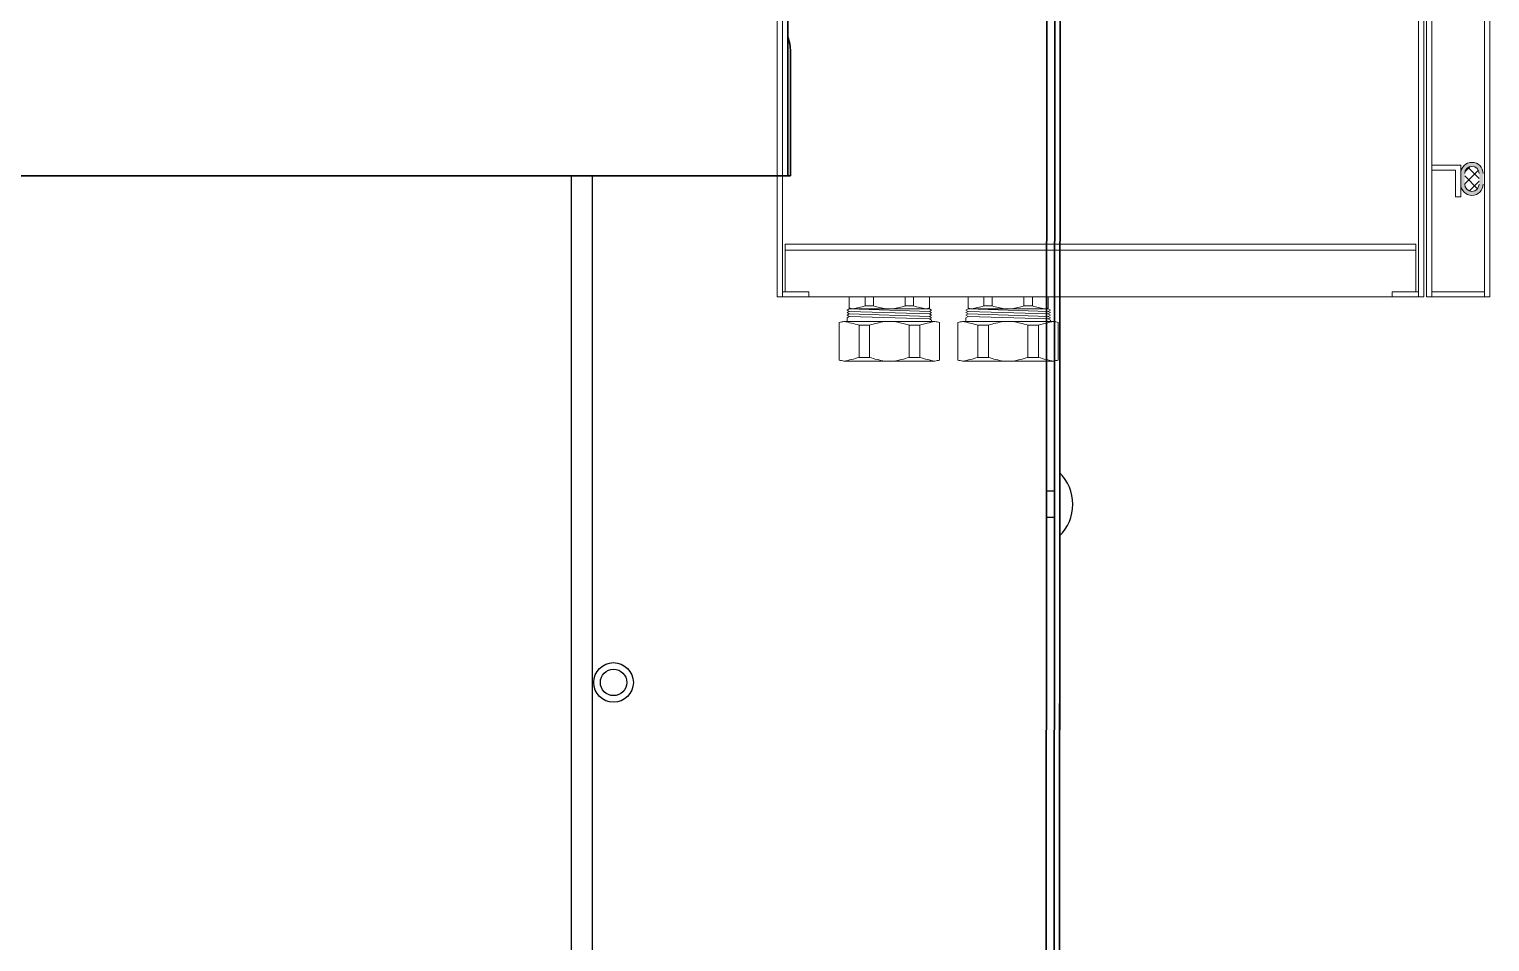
# Model space of a CAD drawing. Extents: x 54056 to 359947, y -41534 to 373650.
# Drawn here: x 83973 to 84526, y -37052 to -36707 of the extents above; entities that cross this region are included whole.
import ezdxf

# ---------------------------------------------------------------- set-up
doc = ezdxf.new("R2010")
doc.units = 0
doc.header["$LTSCALE"] = 3
doc.header["$MEASUREMENT"] = 0
doc.layers.get('0').update_dxf_attribs({"linetype": 'CONTINUOUS', "lineweight": 30})
doc.layers.add('02___PRT_ALL_AXES', color=7, linetype='CONTINUOUS')
doc.layers.add('CHAMFER', color=7, linetype='CONTINUOUS')
doc.layers.add('DIM', color=4, linetype='CONTINUOUS', lineweight=20)

# ---------------------------------------------------------------- blocks, each defined once
blk = doc.blocks.new('电缆管接头(M32)')
at = {"color": 1}
for p, q in [((15.2, 0), (-15.2, 0)), ((15.17, -4.49), (-15.17, -4.49))]:
    blk.add_line(p, q, dxfattribs=at)
at = {"color": 1, "lineweight": 15}
for p, q in [((-16, -4.97), (-15.17, -4.49)), ((-16, -4.97), (-15.17, -5.45)), ((-16, -5.93), (-15.17, -5.45)), ((-15.17, -4.49), (15.17, -5.45)), ((-15.17, -5.45), (15.17, -6.41)), ((16, -4.97), (15.17, -4.49)), ((16, -4.97), (15.17, -5.45)), ((16, -5.93), (15.17, -5.45)), ((-16, -5.93), (-15.17, -6.41)), ((-16, -6.89), (-15.17, -6.41)), ((-16, -6.89), (-15.17, -7.37)), ((-16, -7.85), (-15.17, -7.37)), ((-16, -7.85), (-16, -9.29)), ((16, -9.29), (-16, -9.29)), ((-15.17, -6.41), (15.17, -7.37)), ((-15.17, -7.37), (15.17, -8.33)), ((16, -5.93), (15.17, -6.41)), ((16, -6.89), (15.17, -6.41)), ((16, -6.89), (15.17, -7.37)), ((16, -7.85), (15.17, -7.37)), ((16, -7.85), (15.17, -8.33)), ((16, -8.81), (15.17, -8.33)), ((16, -8.81), (16, -9.29))]:
    blk.add_line(p, q, dxfattribs=at)
at = {"color": 1}
for points in [[(-15.2, 0), (-15.2, -4.21)], [(-9.2, 0), (-9.2, -3.39)], [(-9.2, 0), (-9.2, -3.39)], [(-6, 0), (-6, -3.39)], [(-6, -3.39), (-6, 0)], [(6, -3.39), (6, 0)], [(6, 0), (6, -3.39)], [(6, -3.39), (6, 0)], [(9.2, 0), (9.2, -3.39)], [(9.2, 0), (9.2, -3.39)], [(15.2, -4.21), (15.2, 0)], [(-13.78, -4.49), (13.78, -4.49)], [(-9.2, -4.49), (-6, -4.49)], [(-6, -4.49), (6, -4.49)], [(9.2, -4.49), (6, -4.49)], [(-19, -9.65), (-19, -23.94)], [(17.23, -9.29), (-17.23, -9.29)], [(-7.5, -9.29), (-11.5, -9.29)], [(-11.5, -10.68), (-11.5, -22.91)], [(-11.5, -10.68), (-11.5, -22.91)], [(7.5, -9.29), (-7.5, -9.29)], [(-7.5, -10.68), (-7.5, -22.91)], [(-7.5, -22.91), (-7.5, -10.68)], [(7.5, -9.29), (11.5, -9.29)], [(7.5, -22.91), (7.5, -10.68)], [(7.5, -10.68), (7.5, -22.91)], [(7.5, -22.91), (7.5, -10.68)], [(11.5, -10.68), (11.5, -22.91)], [(11.5, -10.68), (11.5, -22.91)], [(19, -23.94), (19, -9.65)], [(-17.23, -24.29), (17.23, -24.29)], [(-11.5, -24.29), (-7.5, -24.29)], [(-7.5, -24.29), (7.5, -24.29)], [(11.5, -24.29), (7.5, -24.29)]]:
    blk.add_lwpolyline(points, dxfattribs=at)
for points in [[(-6, -3.39), (-9.2, -3.39), (-9.2, 0), (-6, 0)], [(6, -3.39), (9.2, -3.39), (9.2, 0), (6, 0)], [(-7.5, -22.91), (-11.5, -22.91), (-11.5, -10.68), (-7.5, -10.68)], [(7.5, -22.91), (11.5, -22.91), (11.5, -10.68), (7.5, -10.68)]]:
    blk.add_lwpolyline(points, close=True, dxfattribs=at)
for centre, radius, start, end in [((-6.45, 35.94), 41.1, 257.7021, 259.7185), ((-21.12, 35.94), 41.1, 280.2815, 286.8563), ((5.92, 35.94), 41.1, 253.1437, 259.7185), ((-5.92, 35.94), 41.1, 280.2815, 286.8563), ((21.12, 35.94), 41.1, 253.1437, 259.7185), ((6.45, 35.94), 41.1, 280.2815, 282.2979), ((-8.06, -59.84), 51.37, 100.2815, 102.2979), ((-26.4, -59.84), 51.37, 73.1437, 79.7185), ((7.4, -59.84), 51.37, 100.2815, 106.8563), ((-7.4, -59.84), 51.37, 73.1437, 79.7185), ((26.4, -59.84), 51.37, 100.2815, 106.8563), ((8.06, -59.84), 51.37, 77.7021, 79.7185), ((-8.06, 26.25), 51.37, 257.7021, 259.7185), ((-26.4, 26.25), 51.37, 280.2815, 286.8563), ((7.4, 26.25), 51.37, 253.1437, 259.7185), ((-7.4, 26.25), 51.37, 280.2815, 286.8563), ((26.4, 26.25), 51.37, 253.1437, 259.7185), ((8.06, 26.25), 51.37, 280.2815, 282.2979)]:
    blk.add_arc(centre, radius, start, end, dxfattribs=at)
blk = doc.blocks.new('555115')
at = {"linetype": 'ByBlock', "lineweight": -2}
h = blk.add_hatch(color=0, dxfattribs=at)
h.dxf.hatch_style = 1
h.paths.add_polyline_path([(105088.02, -9729.3), (105088.02, -9725.3, 1), (105079.52, -9725.3), (105079.52, -9729.3, 1)])
h.paths.add_polyline_path([(105086.52, -9725.3), (105086.52, -9729.3, -1), (105081.02, -9729.3), (105081.02, -9725.3, -1)], flags=16)
h = blk.add_hatch(dxfattribs=at)
h.set_pattern_fill('ANSI37', color=0, angle=270)
h.set_pattern_definition([(315, (101201.2372, -4454.9683), (2.245064, 2.245064), []), (45, (101201.2372, -4454.9683), (-2.245064, 2.245064), [])])
h.paths.add_polyline_path([(105086.52, -9729.3), (105086.52, -9725.3, 1), (105081.02, -9725.3), (105081.02, -9729.3, 1)])
at = {"color": 0, "linetype": 'ByBlock', "lineweight": -2}
for p, q in [((104820.52, -9172.05), (104820.52, -9772.05)), ((104822.52, -9173.55), (104822.52, -9772.05)), ((105063.52, -9772.05), (105063.52, -9172.05)), ((105065.52, -9172.05), (105065.52, -9772.05)), ((105066.52, -9172.05), (105066.52, -9772.05)), ((105068.52, -9172.05), (105068.52, -9772.05)), ((105088.52, -9772.05), (105088.52, -9172.05)), ((105090.52, -9772.05), (105090.52, -9172.05)), ((105063.52, -9722.05), (105063.52, -9770.05)), ((105068.52, -9722.05), (105079.52, -9722.05)), ((105079.52, -9722.05), (105079.52, -9734.05)), ((105088.52, -9719.05), (105088.52, -9735.05)), ((105068.52, -9724.05), (105077.52, -9724.05)), ((105077.52, -9724.05), (105077.52, -9734.05)), ((105077.52, -9734.05), (105079.52, -9734.05)), ((104823.52, -9752.05), (105062.52, -9752.05)), ((104823.52, -9770.05), (104823.52, -9752.05)), ((104823.52, -9754.35), (105062.52, -9754.35)), ((105062.52, -9770.05), (105062.52, -9752.05)), ((104820.52, -9772.05), (105065.52, -9772.05)), ((104832.52, -9770.05), (104822.52, -9770.05)), ((104832.52, -9770.05), (104832.52, -9772.05)), ((105053.52, -9770.05), (105063.52, -9770.05)), ((105053.52, -9770.05), (105053.52, -9772.05)), ((105066.52, -9772.05), (105090.52, -9772.05)), ((105068.52, -9770.05), (105088.52, -9770.05))]:
    blk.add_line(p, q, dxfattribs=at)
for centre, radius, start, end in [((105083.77, -9725.3), 4.25, 0, 180), ((105083.77, -9725.3), 2.75, 0, 180), ((105083.77, -9729.3), 4.25, 180, 0), ((105083.77, -9729.3), 2.75, 180, 0)]:
    blk.add_arc(centre, radius, start, end, dxfattribs=at)
for p in [(104863.02, -9772.05), (104908.02, -9772.05)]:
    blk.add_blockref('电缆管接头(M32)', p)

msp = doc.modelspace()

# ---------------------------------------------------------------- linework, layer by layer
at = {"color": 3, "linetype": 'Continuous'}
for p, q in [((84359.291, -35464.953), (84357.946, -37222.153)), ((84360.946, -37222.153), (84362.291, -35464.953))]:
    msp.add_line(p, q, dxfattribs=at)
at = {"color": 7, "linetype": 'Continuous'}
for p, q in [((84362.96, -37222.153), (84364.215, -35464.953)), ((84260.145, -36700.32), (84260.145, -36762.153)), ((84261.145, -36762.153), (84261.145, -36715.153)), ((83245.145, -36762.153), (84261.145, -36762.153)), ((84363.145, -37222.152), (84363.145, -36962.152))]:
    msp.add_line(p, q, dxfattribs=at)
msp.add_arc((84245.145, -36715.153), 16, 0, 20.24073, dxfattribs=at)
at = {"layer": '02___PRT_ALL_AXES', "color": 7, "linetype": 'Continuous'}
for p, q in [((84361.145, -36881.653), (84358.145, -36881.653)), ((84361.145, -36891.653), (84358.145, -36891.653))]:
    msp.add_line(p, q, dxfattribs=at)
for radius in [7.5, 5]:
    msp.add_circle((84194.145, -36954.153), radius, dxfattribs=at)
msp.add_arc((84351.245, -36886.653), 16.9, 314.76027, 45.23973, dxfattribs=at)
at = {"layer": 'CHAMFER', "color": 3, "linetype": 'Continuous'}
msp.add_line((84178.145, -37234.153), (84178.145, -36762.153), dxfattribs=at)
at = {"layer": 'CHAMFER', "color": 7, "linetype": 'Continuous'}
msp.add_line((84186.145, -37237.153), (84186.145, -36762.153), dxfattribs=at)

# ---------------------------------------------------------------- block references
at = {"layer": 'DIM', "color": 2}
msp.add_blockref('555115', (-20564.375, -27036.044), dxfattribs=at)

doc.saveas('drawing.dxf')
